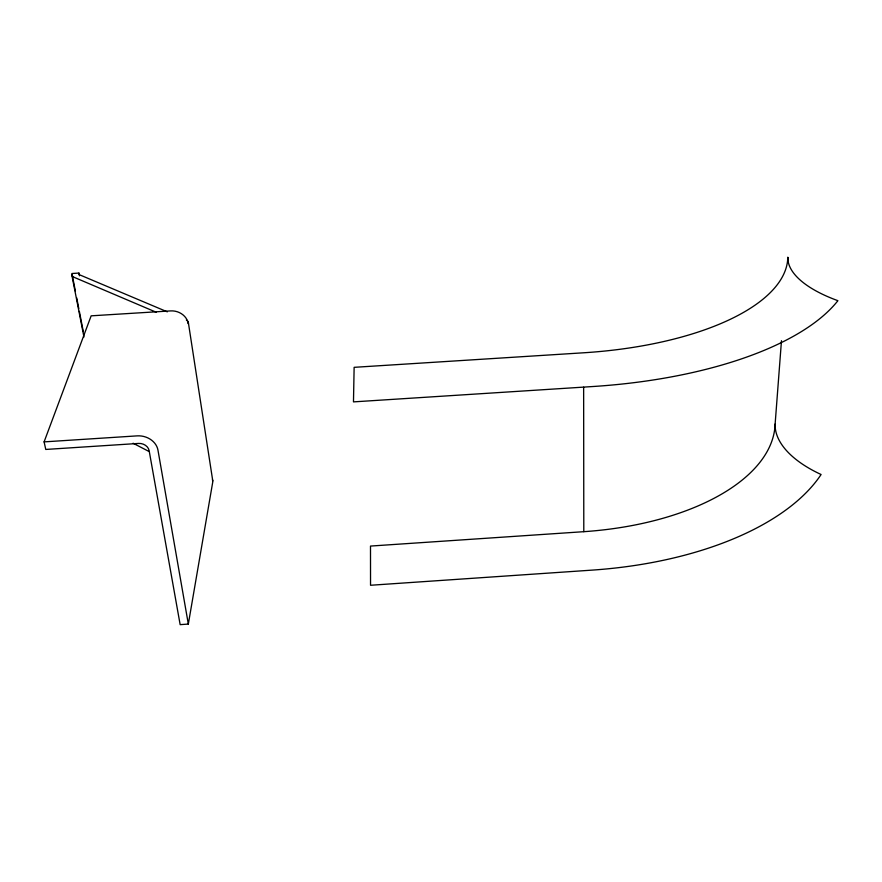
<?xml version="1.0" encoding="UTF-8"?>
<svg xmlns="http://www.w3.org/2000/svg" width="882" height="882" viewBox="0 0 882 882"><rect width="100%" height="100%" fill="white"/><g stroke="black" fill="none" stroke-linecap="round" stroke-linejoin="round"><path stroke-width="1.32" d="M775.124 424.033A216.388 108.442 -0.7 0 1 583.796 531.681L370.495 546.068L370.539 585.262L592.362 570.103A275.449 138.717 -0.7 0 0 821.098 474.505A118.949 57.341 6.4 0 1 775.124 424.033L781.474 340.695M787.604 260.091L787.813 257.357A230.775 93.558 -1.1 0 1 583.608 352.789L354.134 367.331L353.473 401.883L592.836 386.525A293.96 119.842 -1.1 0 0 837.9 300.685A127.217 49.635 4.4 0 1 787.813 257.357M186.356 320.001A15.633 6.604 -7.8 0 1 188.318 323.793A15.711 13.649 15.5 0 0 170.689 310.905L91.155 315.833L44.1 441.882L45.765 449.445L138.529 443.437A9.36 7.751 11.9 0 1 149.135 450.658L180.149 624.643L188.329 624.07L212.738 482.09A14.674 7.53 -9.2 0 0 212.441 479.764M44.1 441.882L137.151 435.873A18.357 15.192 11.9 0 1 157.955 450.085L188.329 624.07M167.315 311.842L80.207 275.063A7.453 2.855 -8.4 0 1 78.939 273.078L71.938 273.497A14.608 5.59 -8.4 0 0 74.386 277.422L156.39 312.305M133.094 443.238L148.981 451.463M72.203 274.853L75.378 291.071M76.701 297.829L78.818 308.645M79.347 311.346L83.305 331.621M71.872 275.272L83.955 337.001M78.939 273.078L79.468 275.779M188.384 322.746L212.771 480.899M583.641 387.187L583.796 531.681"/></g></svg>
